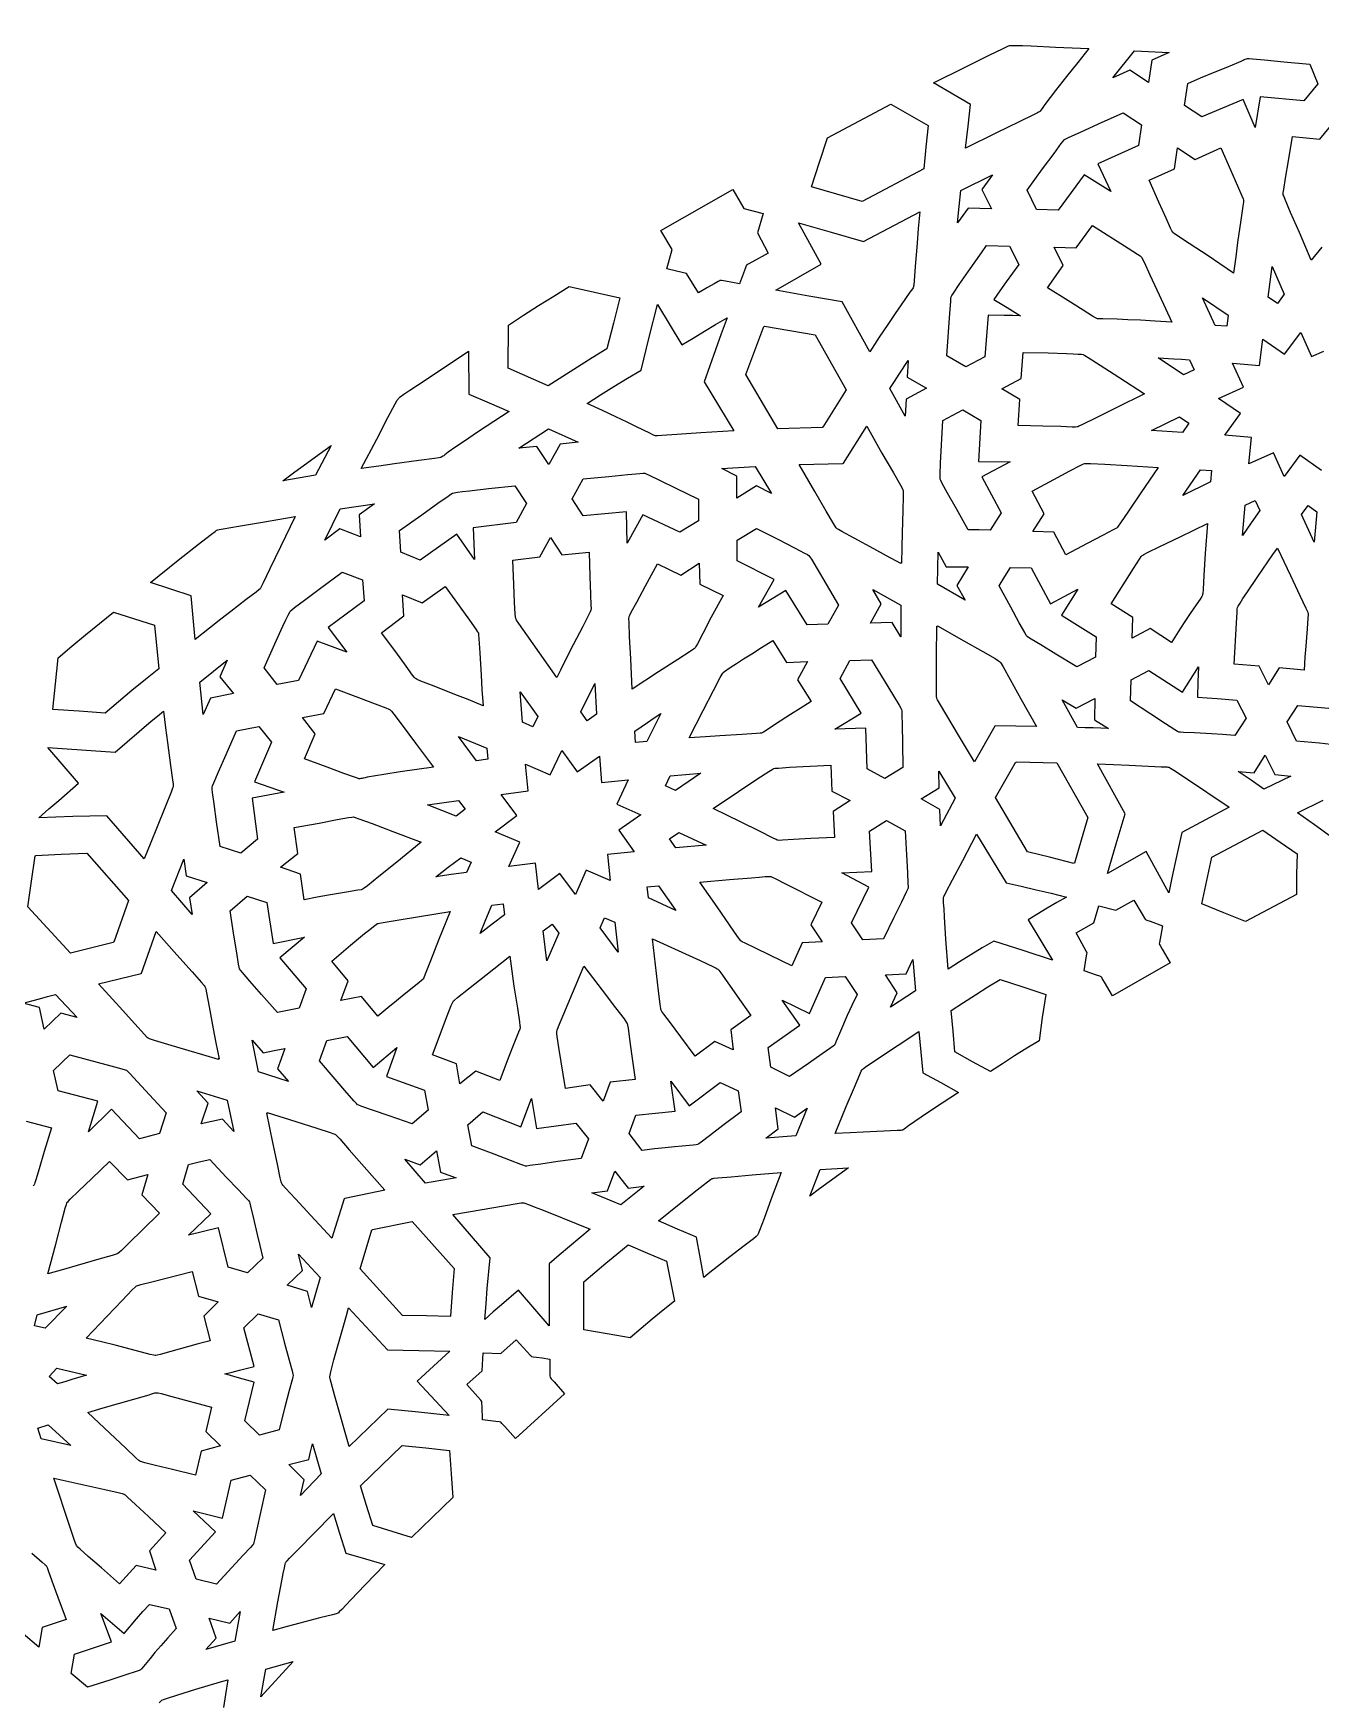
# Model space of a CAD drawing. Extents: x 2600 to 3740, y -1616 to -476.
# Drawn here: x 2845.1 to 2990, y -780.9 to -593.1 of the extents above; entities that cross this region are included whole.
import ezdxf

# ---------------------------------------------------------------- set-up
doc = ezdxf.new("R2010")
doc.units = 0
doc.layers.add('LAYER_1', color=18, linetype='CONTINUOUS')
doc.layers.add('LAYER_2', color=174, linetype='CONTINUOUS')

msp = doc.modelspace()

# ---------------------------------------------------------------- linework, layer by layer
at = {"layer": 'LAYER_1'}
for points in [[(2950, -606.01), (2950.29, -603.57), (2950.58, -601.13), (2946.4, -598.68), (2949.97, -596.91), (2952.58, -595.61), (2954.24, -594.8), (2954.71, -594.58), (2954.85, -594.52), (2954.94, -594.49), (2955.03, -594.48), (2955.18, -594.47), (2955.67, -594.48), (2956.41, -594.49), (2957.4, -594.53), (2960.14, -594.65), (2963.88, -594.82), (2962.63, -596.39), (2961.38, -597.96), (2960.14, -599.54), (2959.53, -600.33), (2958.92, -601.13), (2958.78, -601.34), (2958.64, -601.56), (2958.49, -601.76), (2958.41, -601.85), (2958.32, -601.94), (2958.24, -601.99), (2958.11, -602.06), (2957.66, -602.29), (2956.05, -603.08), (2953.49, -604.31)], [(2970.99, -596.14), (2970.6, -598.62), (2968.5, -597.26), (2966.58, -598.13), (2969.02, -595.07), (2972.91, -595.27)], [(2988.08, -600.69), (2983.18, -600.24), (2982.59, -603.72), (2981.24, -600.54), (2978.91, -601.51), (2977.75, -602), (2976.6, -602.51), (2974.65, -601.21), (2975.04, -598.76), (2976.46, -598.13), (2977.9, -597.53), (2979.33, -596.94), (2980.77, -596.35), (2981.01, -596.24), (2981.24, -596.12), (2981.36, -596.06), (2981.48, -596.01), (2981.61, -595.98), (2981.73, -595.95), (2981.92, -595.95), (2982.3, -595.97), (2983.67, -596.09), (2985.82, -596.3), (2988.76, -596.57), (2989.66, -598.79)], [(2945.3, -608.36), (2938.38, -612.02), (2935.53, -611.2), (2932.67, -610.38), (2933.56, -607.61), (2934.46, -604.85), (2941.62, -601.06), (2943.72, -602.26), (2945.82, -603.47), (2945.55, -605.91)], [(2969.49, -605.72), (2964.89, -607.79), (2966.36, -610.92), (2964.86, -609.96), (2963.36, -609.02), (2960.44, -612.99), (2957.99, -612.92), (2956.93, -610.77), (2958.69, -608.37), (2959.97, -606.62), (2960.79, -605.51), (2961.02, -605.21), (2961.15, -605.07), (2961.31, -604.97), (2961.67, -604.8), (2962.95, -604.21), (2964.98, -603.3), (2967.75, -602.05), (2969.82, -603.39)], [(2980.16, -620.09), (2978.64, -619.06), (2977.3, -618.16), (2975.19, -616.76), (2973.86, -615.88), (2973.49, -615.62), (2973.38, -615.54), (2973.32, -615.49), (2973.24, -615.34), (2973.09, -615.02), (2972.57, -613.89), (2971.77, -612.09), (2970.66, -609.64), (2973.54, -608.34), (2973.88, -605.98), (2975.85, -607.3), (2978.73, -605.99), (2979.81, -608.46), (2980.61, -610.26), (2981.11, -611.4), (2981.24, -611.73), (2981.29, -611.89), (2981.29, -611.97), (2981.28, -612.11), (2981.23, -612.55), (2981, -614.14), (2980.63, -616.66), (2980.41, -618.26)], [(2951.84, -610.68), (2952.92, -612.85), (2950.29, -612.79), (2949.7, -613.61), (2949.11, -614.43), (2949.29, -612.61), (2949.47, -610.79), (2953.04, -609.04)], [(2926.61, -615.57), (2927.79, -617.84), (2926.03, -618.83), (2925.56, -619.09), (2925.44, -619.17), (2925.38, -619.21), (2925.3, -619.38), (2925.15, -619.78), (2924.58, -621.28), (2922.99, -621.01), (2922.56, -620.94), (2922.44, -620.92), (2922.38, -620.92), (2922.32, -620.95), (2922.18, -621.02), (2921.72, -621.29), (2920.98, -621.72), (2919.97, -622.3), (2918.6, -620.14), (2917.5, -619.88), (2916.4, -619.62), (2916.7, -618.52), (2917, -617.43), (2915.74, -615.3), (2923.84, -610.68), (2925.06, -612.83), (2927.25, -613.4)], [(2939.24, -628.96), (2936.13, -623.34), (2932.39, -622.67), (2928.65, -622.02), (2933.78, -619.09), (2931.21, -614.44), (2933.05, -614.94), (2934.88, -615.47), (2938.53, -616.54), (2944.85, -613.19), (2944.69, -615.08), (2944.55, -616.73), (2944.36, -619.33), (2944.23, -620.97), (2944.19, -621.43), (2944.17, -621.57), (2944.15, -621.65), (2944.11, -621.73), (2944.03, -621.85), (2943.76, -622.25), (2942.78, -623.65), (2942.08, -624.65), (2941.26, -625.87), (2940.3, -627.31)], [(2959.22, -621.73), (2961.01, -619.24), (2959.99, -617.16), (2962.46, -617.24), (2964.28, -614.74), (2968.3, -617.27), (2969.37, -617.96), (2969.66, -618.16), (2969.79, -618.27), (2969.84, -618.34), (2969.9, -618.46), (2970.1, -618.85), (2970.76, -620.28), (2971.8, -622.53), (2973.22, -625.61), (2971.34, -625.48), (2969.69, -625.39), (2968.27, -625.33), (2967.09, -625.29), (2965.45, -625.25), (2964.99, -625.23), (2964.85, -625.22), (2964.77, -625.2), (2964.62, -625.12), (2964.31, -624.94), (2963.24, -624.26), (2961.54, -623.18)], [(2953.18, -623.07), (2954.69, -623.97), (2956.2, -624.88), (2955.29, -624.86), (2954.37, -624.85), (2952.54, -624.83), (2952.19, -629.5), (2950.03, -630.64), (2947.92, -629.41), (2948.24, -624.58), (2948.34, -623.29), (2948.37, -622.93), (2948.4, -622.76), (2948.48, -622.62), (2948.65, -622.34), (2949.3, -621.37), (2950.35, -619.86), (2951.8, -617.8), (2952.38, -616.99), (2954.97, -617.06), (2955.99, -619.11), (2954.57, -621.08), (2953.87, -622.07)], [(2985.1, -623.51), (2984.06, -622.78), (2984.52, -619.33), (2985.88, -622.46)], [(2909.66, -628.6), (2907.99, -629.62), (2906.33, -630.67), (2904.69, -631.72), (2903.05, -632.79), (2898.55, -630.8), (2898.57, -625.95), (2900.26, -624.84), (2901.97, -623.75), (2903.68, -622.68), (2905.4, -621.61), (2908.26, -622.24), (2911.11, -622.87), (2910.38, -625.73)], [(2979.41, -626.07), (2978.11, -625.97), (2976.69, -622.87), (2979.56, -624.82)], [(2920.6, -632.33), (2923.92, -637.84), (2920.23, -638.08), (2917.53, -638.26), (2915.82, -638.38), (2915.34, -638.4), (2915.19, -638.4), (2915.11, -638.4), (2915.03, -638.37), (2914.9, -638.32), (2914.48, -638.12), (2913, -637.4), (2911.93, -636.88), (2910.65, -636.27), (2909.15, -635.56), (2907.42, -634.77), (2908.17, -634.28), (2908.93, -633.8), (2910.45, -632.86), (2911.97, -631.93), (2913.5, -631), (2914.42, -627.31), (2915.36, -623.63), (2918.1, -628.18), (2919.36, -627.41), (2920.62, -626.64), (2921.89, -625.89), (2923.17, -625.14), (2922.51, -626.93), (2921.86, -628.73)], [(2933.95, -637.42), (2933.9, -637.42), (2933.87, -637.46), (2928.9, -637.61), (2925.29, -631.49), (2926.3, -628.79), (2927.31, -626.09), (2927.36, -626.1), (2927.38, -626.05), (2930.24, -626.54), (2933.09, -627.05), (2936.58, -633.22)], [(2882.01, -642.08), (2883.75, -638.77), (2885.02, -636.34), (2885.84, -634.81), (2886.07, -634.38), (2886.15, -634.26), (2886.2, -634.19), (2886.27, -634.12), (2886.4, -634.03), (2886.82, -633.72), (2887.47, -633.28), (2888.34, -632.69), (2890.77, -631.07), (2894.1, -628.88), (2894.13, -633.71), (2896.39, -634.69), (2898.65, -635.67), (2896.93, -636.8), (2895.21, -637.93), (2893.5, -639.07), (2892.65, -639.65), (2891.81, -640.24), (2891.6, -640.4), (2891.4, -640.56), (2891.3, -640.64), (2891.19, -640.71), (2891.08, -640.78), (2890.96, -640.83), (2890.88, -640.85), (2890.73, -640.88), (2890.24, -640.96), (2888.51, -641.19), (2885.76, -641.56), (2884.01, -641.8)], [(2943.32, -634.26), (2943.23, -636.19), (2941.5, -633.06), (2942.01, -632.27), (2942.53, -631.48), (2943.57, -629.91), (2943.46, -631.81), (2945.62, -633.04)], [(2955.92, -637.25), (2956.11, -634.32), (2954.1, -633.11), (2956.27, -631.96), (2956.49, -629.02), (2959.32, -629.07), (2961.39, -629.14), (2962.14, -629.17), (2962.7, -629.2), (2963.07, -629.23), (2963.24, -629.26), (2963.31, -629.29), (2963.44, -629.36), (2963.82, -629.59), (2965.16, -630.44), (2967.27, -631.81), (2970.15, -633.68), (2966.98, -635.25), (2964.65, -636.4), (2963.18, -637.13), (2962.77, -637.32), (2962.64, -637.38), (2962.56, -637.4), (2962.38, -637.41), (2962.02, -637.41), (2960.73, -637.37), (2958.7, -637.31)], [(2974.55, -631.53), (2971.68, -629.64), (2973.45, -629.74), (2974.33, -629.79), (2975.21, -629.85), (2975.74, -630.99)], [(2951.86, -643.03), (2954.03, -647.06), (2952.77, -649.02), (2951.54, -649), (2950.31, -649), (2948.98, -646.61), (2948, -644.86), (2947.39, -643.76), (2947.22, -643.44), (2947.16, -643.29), (2947.15, -643.11), (2947.15, -642.75), (2947.21, -641.47), (2947.47, -636.68), (2949.72, -635.49), (2951.72, -636.67), (2951.47, -641.29), (2955.05, -641.34)], [(2974.41, -638.01), (2970.93, -637.82), (2974.1, -636.27), (2975.15, -636.96)], [(2904.39, -639.33), (2903.11, -641.63), (2901.78, -639.6), (2899.75, -639.81), (2903.07, -637.63), (2906.41, -639.13)], [(2942.8, -652.75), (2942.73, -652.71), (2942.73, -652.79), (2941.12, -651.9), (2939.71, -651.13), (2937.49, -649.93), (2936.09, -649.17), (2935.7, -648.95), (2935.58, -648.88), (2935.52, -648.83), (2935.47, -648.77), (2935.39, -648.65), (2935.15, -648.27), (2934.33, -646.87), (2933.05, -644.66), (2931.28, -641.64), (2936.21, -641.52), (2936.24, -641.48), (2936.29, -641.47), (2938.89, -637.3), (2940.61, -640.34), (2941.89, -642.56), (2942.69, -643.97), (2942.9, -644.37), (2942.96, -644.49), (2942.99, -644.57), (2943, -644.65), (2943.01, -644.78), (2943, -645.23), (2942.95, -646.82), (2942.88, -649.32), (2942.84, -650.92)], [(2876.88, -642.83), (2873.18, -643.47), (2874.53, -642.46), (2875.89, -641.47), (2877.26, -640.48), (2878.63, -639.51)], [(2926.48, -644.04), (2924.26, -645.4), (2924.28, -642.93), (2922.57, -642.07), (2926.34, -641.85), (2928.18, -644.91)], [(2961.29, -651.8), (2959.94, -649.24), (2957.58, -649.18), (2958.86, -647.19), (2957.5, -644.64), (2959.96, -643.33), (2961.76, -642.36), (2962.9, -641.75), (2963.22, -641.59), (2963.39, -641.52), (2963.47, -641.51), (2963.6, -641.51), (2964.06, -641.52), (2965.67, -641.61), (2968.21, -641.75), (2971.69, -641.96), (2969.75, -644.8), (2968.35, -646.88), (2967.46, -648.2), (2967.2, -648.57), (2967.12, -648.68), (2967.07, -648.74), (2966.92, -648.83), (2966.61, -649), (2965.49, -649.6), (2963.71, -650.52)], [(2919.95, -647.98), (2917.86, -649.26), (2913.68, -647.28), (2911.92, -650.5), (2911.85, -646.96), (2907, -647.41), (2905.74, -645.5), (2906.99, -643.25), (2909.89, -642.97), (2912.02, -642.75), (2913.36, -642.63), (2913.74, -642.6), (2913.92, -642.61), (2914.09, -642.67), (2914.42, -642.82), (2915.59, -643.39), (2917.43, -644.3), (2919.95, -645.54)], [(2977.59, -643.57), (2974.47, -645.1), (2976.44, -642.24), (2977.7, -642.32)], [(2899.44, -648.15), (2894.59, -648.77), (2894.74, -652.31), (2892.77, -649.48), (2888.64, -652.38), (2886.45, -651.5), (2886.33, -649.04), (2888.82, -647.29), (2890.63, -646), (2891.78, -645.19), (2892.11, -644.96), (2892.27, -644.87), (2892.46, -644.83), (2892.84, -644.76), (2893.42, -644.68), (2894.19, -644.58), (2896.34, -644.33), (2899.28, -644.02), (2900.62, -646.01)], [(2981.19, -649.62), (2981.46, -646.19), (2982.6, -645.67), (2983.13, -646.8), (2982.15, -648.2)], [(2863.34, -661.33), (2863.11, -658.87), (2862.88, -656.41), (2858.29, -654.9), (2861.4, -652.41), (2863.69, -650.6), (2864.52, -649.95), (2865.15, -649.47), (2865.56, -649.16), (2865.7, -649.07), (2865.78, -649.03), (2865.86, -649), (2866.01, -648.96), (2866.48, -648.87), (2868.19, -648.57), (2870.89, -648.11), (2874.58, -647.48), (2872.93, -650.88), (2871.73, -653.38), (2870.97, -654.96), (2870.75, -655.4), (2870.67, -655.54), (2870.63, -655.61), (2870.48, -655.74), (2870.18, -655.98), (2869.07, -656.82), (2867.32, -658.17), (2866.21, -659.04), (2864.95, -660.04)], [(2881.79, -647.28), (2881.92, -649.76), (2879.59, -648.88), (2877.9, -650.14), (2879.63, -646.62), (2883.52, -646.07)], [(2989.24, -650.36), (2987.82, -647.26), (2988.55, -646.24), (2989.56, -646.97)], [(2934.52, -659.6), (2932.18, -659.69), (2929.79, -655.8), (2926.71, -657.68), (2928.47, -654.58), (2924.33, -652.47), (2924.32, -650.16), (2926.49, -648.83), (2928.96, -650.08), (2930.77, -651), (2931.9, -651.59), (2932.22, -651.76), (2932.36, -651.86), (2932.47, -652), (2932.66, -652.3), (2933.31, -653.38), (2934.33, -655.1), (2935.73, -657.45)], [(2973.19, -661.66), (2970.78, -660.1), (2968.75, -661.17), (2968.84, -658.86), (2966.41, -657.31), (2968.91, -653.34), (2969.59, -652.29), (2969.78, -651.99), (2969.89, -651.86), (2969.96, -651.82), (2970.07, -651.75), (2970.47, -651.55), (2971.89, -650.85), (2974.15, -649.77), (2977.22, -648.27), (2976.99, -651.66), (2976.83, -654.13), (2976.74, -655.7), (2976.7, -656.14), (2976.69, -656.27), (2976.67, -656.35), (2976.59, -656.5), (2976.4, -656.78), (2975.7, -657.8), (2975.21, -658.53), (2974.62, -659.42), (2973.95, -660.46)], [(2904.03, -665.6), (2902.08, -662.83), (2900.64, -660.8), (2899.74, -659.52), (2899.5, -659.15), (2899.43, -659.04), (2899.39, -658.97), (2899.37, -658.79), (2899.34, -658.44), (2899.27, -657.16), (2899.19, -655.15), (2899.07, -652.39), (2902.11, -652.02), (2903.29, -649.86), (2904.58, -651.78), (2907.65, -651.5), (2907.74, -654.23), (2907.82, -656.23), (2907.86, -657.49), (2907.87, -657.85), (2907.86, -658.02), (2907.78, -658.2), (2907.6, -658.57), (2906.93, -659.87), (2905.87, -661.93), (2905.2, -663.25), (2904.45, -664.76)], [(2988.11, -664.76), (2985.32, -664.51), (2984.09, -666.41), (2983.07, -664.33), (2980.25, -664.1), (2980.49, -659.47), (2980.56, -658.24), (2980.59, -657.89), (2980.62, -657.72), (2980.7, -657.56), (2980.91, -657.22), (2981.23, -656.72), (2981.66, -656.06), (2982.9, -654.24), (2984.6, -651.77), (2985.12, -651.05), (2986.56, -654.12), (2987.63, -656.36), (2988.3, -657.78), (2988.48, -658.18), (2988.53, -658.31), (2988.55, -658.38), (2988.55, -658.55), (2988.53, -658.9), (2988.44, -660.13), (2988.29, -662.09), (2988.2, -663.33)], [(2912.5, -666.91), (2912.33, -663.49), (2912.21, -660.99), (2912.15, -659.41), (2912.14, -658.96), (2912.15, -658.83), (2912.16, -658.75), (2912.22, -658.58), (2912.39, -658.26), (2913.01, -657.11), (2914, -655.29), (2915.34, -652.81), (2917.99, -654.07), (2920.04, -652.72), (2920.1, -655.08), (2922.72, -656.36), (2921.4, -658.83), (2920.45, -660.65), (2919.85, -661.8), (2919.67, -662.12), (2919.58, -662.26), (2919.51, -662.32), (2919.4, -662.4), (2919.02, -662.66), (2917.65, -663.56), (2915.47, -664.97)], [(2949.03, -655.26), (2949.96, -656.9), (2946.84, -655.11), (2946.92, -651.51), (2947.84, -653.15), (2950.31, -653.14)], [(2960.81, -658.6), (2964.7, -661.02), (2964.63, -663.3), (2962.53, -664.41), (2960.19, -662.98), (2958.48, -661.94), (2957.39, -661.29), (2957.09, -661.1), (2956.95, -661), (2956.85, -660.86), (2956.67, -660.55), (2956.06, -659.44), (2955.11, -657.68), (2953.79, -655.29), (2954.42, -654.25), (2955.07, -653.21), (2957.4, -653.27), (2959.57, -657.3), (2962.65, -655.67)], [(2882.33, -656.97), (2878.3, -659.99), (2880.38, -662.75), (2877.05, -661.51), (2874.96, -665.93), (2872.56, -666.39), (2871.09, -664.5), (2872.29, -661.8), (2873.2, -659.84), (2873.53, -659.13), (2873.79, -658.6), (2873.96, -658.26), (2874.06, -658.1), (2874.2, -657.97), (2874.51, -657.73), (2875.64, -656.89), (2877.43, -655.56), (2879.87, -653.74), (2882.16, -654.61)], [(2895.73, -668.78), (2894.03, -668.09), (2892.54, -667.5), (2890.2, -666.58), (2888.72, -666), (2888.31, -665.83), (2888.18, -665.77), (2888.12, -665.73), (2888, -665.61), (2887.79, -665.33), (2887.05, -664.33), (2885.89, -662.73), (2884.29, -660.57), (2886.82, -658.67), (2886.65, -656.28), (2888.87, -657.18), (2891.46, -655.36), (2893.03, -657.55), (2894.18, -659.14), (2894.91, -660.16), (2895.1, -660.45), (2895.19, -660.59), (2895.2, -660.67), (2895.22, -660.81), (2895.26, -661.25), (2895.35, -662.84), (2895.5, -665.35), (2895.6, -666.95)], [(2942.72, -661.03), (2941.76, -659.41), (2940.53, -659.44), (2939.3, -659.48), (2939.91, -658.4), (2940.53, -657.32), (2939.57, -655.7), (2942.74, -657.46)], [(2859.24, -664.61), (2857.72, -665.84), (2856.21, -667.08), (2854.71, -668.34), (2853.21, -669.6), (2850.26, -669.4), (2847.32, -669.21), (2847.6, -666.31), (2847.89, -663.4), (2849.43, -662.09), (2850.98, -660.8), (2852.55, -659.51), (2854.12, -658.24), (2858.74, -659.73)], [(2953.36, -671.05), (2953.34, -671.09), (2953.29, -671.09), (2951.01, -675.09), (2949.22, -672.08), (2947.91, -669.89), (2947.08, -668.5), (2946.86, -668.1), (2946.8, -667.97), (2946.77, -667.9), (2946.76, -667.82), (2946.75, -667.69), (2946.74, -667.25), (2946.73, -665.68), (2946.75, -663.2), (2946.78, -659.82), (2946.85, -659.86), (2946.85, -659.78), (2949.81, -661.46), (2951.97, -662.69), (2953.33, -663.48), (2953.71, -663.72), (2953.82, -663.79), (2953.88, -663.84), (2953.93, -663.91), (2954.01, -664.02), (2954.24, -664.41), (2955.03, -665.82), (2956.27, -668.06), (2957.99, -671.11)], [(2931.1, -665.86), (2932.64, -668.31), (2931.4, -669.08), (2930.32, -669.76), (2928.64, -670.86), (2927.59, -671.56), (2927.29, -671.76), (2927.14, -671.84), (2927.06, -671.86), (2926.92, -671.87), (2926.48, -671.91), (2924.88, -672.01), (2922.36, -672.16), (2920.76, -672.27), (2918.92, -672.39), (2920.5, -669.31), (2921.66, -667.05), (2922.4, -665.62), (2922.61, -665.23), (2922.69, -665.11), (2922.73, -665.04), (2922.87, -664.93), (2923.16, -664.72), (2923.62, -664.41), (2924.24, -664.01), (2925.02, -663.51), (2925.96, -662.92), (2927.06, -662.23), (2928.33, -661.45), (2929.87, -663.9), (2932.24, -663.8)], [(2866.11, -665.51), (2867.63, -667.41), (2865.05, -667.92), (2864.24, -669.77), (2863.84, -666.13), (2866.94, -663.65)], [(2942.97, -675.73), (2940.94, -676.97), (2938.93, -675.88), (2938.79, -671.32), (2935.31, -671.43), (2938.28, -669.61), (2935.89, -665.71), (2937.01, -663.68), (2939.44, -663.6), (2940.86, -665.94), (2941.9, -667.65), (2942.56, -668.73), (2942.73, -669.04), (2942.81, -669.2), (2942.83, -669.37), (2942.84, -669.72), (2942.87, -670.99), (2942.9, -672.99)], [(2980.33, -672.14), (2978.92, -672.03), (2977.69, -671.95), (2975.76, -671.84), (2974.54, -671.79), (2974.19, -671.77), (2974.03, -671.75), (2973.88, -671.67), (2973.58, -671.48), (2972.53, -670.8), (2970.87, -669.71), (2968.59, -668.23), (2968.66, -665.85), (2970.64, -664.8), (2974.43, -667.27), (2975.32, -665.82), (2975.78, -665.1), (2976.23, -664.39), (2976.16, -666.1), (2976.1, -667.82), (2977.21, -667.89), (2978.33, -667.97), (2980.55, -668.15), (2981.58, -670.19)], [(2908.5, -669.72), (2907.43, -670.47), (2906.71, -669.45), (2908.28, -666.26)], [(2999.04, -670.79), (2996.7, -671.86), (2994.99, -672.65), (2993.91, -673.15), (2993.61, -673.29), (2993.45, -673.34), (2993.29, -673.34), (2992.95, -673.32), (2991.75, -673.2), (2989.85, -673), (2987.25, -672.75), (2986.19, -670.59), (2987.39, -668.74), (2991.76, -669.14), (2991.87, -667.43), (2991.98, -665.73), (2993.45, -668.86), (2997.4, -667.08), (2999.21, -668.43)], [(2875.62, -674.77), (2876.83, -671.94), (2875.41, -670.12), (2877.82, -669.67), (2879.11, -666.89), (2881.7, -667.85), (2883.59, -668.56), (2884.78, -669.01), (2885.11, -669.15), (2885.27, -669.23), (2885.32, -669.28), (2885.41, -669.38), (2885.69, -669.73), (2886.63, -670.98), (2888.11, -672.98), (2890.15, -675.69), (2888.28, -675.96), (2886.41, -676.23), (2884.54, -676.51), (2883.61, -676.67), (2882.67, -676.82), (2882.44, -676.88), (2882.21, -676.94), (2882.1, -676.96), (2881.98, -676.98), (2881.87, -676.99), (2881.75, -676.99), (2881.58, -676.94), (2881.25, -676.83), (2880.06, -676.39), (2878.18, -675.7)], [(2901.31, -671.14), (2900.14, -670.64), (2899.9, -667.2), (2901.88, -669.98)], [(2964.52, -670.35), (2966.11, -671.35), (2964.36, -671.28), (2963.48, -671.25), (2962.6, -671.22), (2960.87, -668.1), (2962.46, -669.07), (2964.57, -667.95)], [(2857.6, -686.02), (2853.38, -681.17), (2851.48, -681.21), (2849.57, -681.25), (2847.66, -681.31), (2845.75, -681.39), (2846.85, -680.4), (2847.97, -679.43), (2850.21, -677.51), (2846.73, -673.49), (2850.52, -673.74), (2854.31, -674), (2855.67, -672.84), (2857.02, -671.67), (2858.39, -670.52), (2859.08, -669.95), (2859.77, -669.39), (2859.99, -671.27), (2860.2, -672.92), (2860.55, -675.5), (2860.78, -677.13), (2860.84, -677.59), (2860.85, -677.73), (2860.85, -677.82), (2860.83, -677.9), (2860.78, -678.04), (2860.61, -678.49), (2859.98, -680.08), (2858.96, -682.59), (2858.32, -684.19)], [(2914.15, -672.79), (2912.88, -672.92), (2912.79, -671.66), (2914.24, -670.65), (2914.97, -670.15), (2915.71, -669.66), (2914.92, -671.22)], [(2870.01, -677.36), (2873.35, -678.52), (2869.74, -679.2), (2870.33, -683.8), (2868.47, -685.38), (2866.15, -684.63), (2865.74, -681.85), (2865.45, -679.82), (2865.27, -678.53), (2865.23, -678.17), (2865.22, -677.99), (2865.27, -677.81), (2865.42, -677.46), (2865.95, -676.22), (2866.81, -674.27), (2867.97, -671.6), (2870.5, -671.11), (2871.93, -672.89)], [(2896.26, -674.81), (2894.98, -674.99), (2892.95, -672.25), (2896.14, -673.55)], [(2910.76, -679.84), (2913.48, -681.07), (2911.01, -682.8), (2912.73, -685.22), (2909.74, -685.51), (2910.02, -688.45), (2907.31, -687.27), (2906.11, -690.03), (2904.35, -687.65), (2901.94, -689.46), (2901.61, -686.49), (2898.62, -686.89), (2899.84, -684.12), (2897.08, -682.98), (2899.53, -681.14), (2897.77, -678.76), (2900.78, -678.35), (2900.5, -675.35), (2903.27, -676.54), (2904.59, -673.8), (2906.31, -676.21), (2908.83, -674.45), (2909.05, -677.42), (2912.06, -677.12)], [(2934.98, -678.38), (2937.02, -679.44), (2935.1, -680.7), (2935.26, -683.59), (2932.6, -683.73), (2930.65, -683.85), (2929.42, -683.92), (2929.07, -683.93), (2928.9, -683.92), (2928.83, -683.9), (2928.7, -683.84), (2928.3, -683.65), (2926.9, -682.95), (2924.67, -681.83), (2923.24, -681.12), (2921.61, -680.33), (2924.46, -678.44), (2926.54, -677.05), (2927.86, -676.18), (2928.24, -675.95), (2928.36, -675.88), (2928.43, -675.84), (2928.6, -675.82), (2928.95, -675.79), (2930.19, -675.71), (2934.84, -675.48)], [(2962.27, -686.48), (2962.22, -686.47), (2962.2, -686.52), (2959.6, -685.87), (2957, -685.24), (2953.39, -679.12), (2955.64, -675.15), (2955.68, -675.15), (2955.71, -675.11), (2960.29, -675.19), (2963.78, -681.37), (2963.02, -683.92)], [(2974.34, -683.03), (2973.6, -686.43), (2973.24, -688.14), (2972.9, -689.84), (2970.32, -685.19), (2965.99, -687.67), (2966.97, -684.31), (2967.98, -680.95), (2964.87, -675.32), (2966.65, -675.38), (2968.44, -675.47), (2972.01, -675.66), (2972.23, -675.66), (2972.46, -675.66), (2972.68, -675.67), (2972.79, -675.68), (2972.89, -675.71), (2972.97, -675.74), (2973.08, -675.81), (2973.46, -676.04), (2974.78, -676.91), (2979.68, -680.21)], [(2983.59, -678.17), (2982.14, -677.17), (2980.68, -676.18), (2981.58, -676.24), (2982.48, -676.32), (2983.72, -674.36), (2984.81, -676.53), (2986.6, -676.7)], [(2917.38, -678.33), (2916.24, -677.81), (2916.79, -676.66), (2918.52, -676.5), (2920.24, -676.37), (2919.52, -676.85), (2918.8, -677.34)], [(2947.19, -682.3), (2947.13, -680.44), (2945.02, -679.26), (2947.05, -678.02), (2946.99, -676.14), (2948.84, -679.2)], [(2892.68, -681.21), (2889.46, -679.93), (2892.97, -679.43), (2893.72, -680.43)], [(2875.58, -690.61), (2875.18, -687.72), (2872.94, -686.94), (2874.86, -685.4), (2874.48, -682.5), (2877.26, -681.98), (2879.29, -681.6), (2880.58, -681.37), (2880.94, -681.31), (2881.12, -681.3), (2881.2, -681.32), (2881.33, -681.35), (2881.75, -681.5), (2883.23, -682.05), (2885.57, -682.94), (2888.77, -684.15), (2886.01, -686.38), (2884, -688.01), (2882.72, -689.04), (2882.35, -689.32), (2882.24, -689.4), (2882.17, -689.44), (2882, -689.49), (2881.64, -689.55), (2880.36, -689.77), (2878.34, -690.11), (2877.05, -690.34)], [(2917.43, -684.78), (2916.71, -683.76), (2917.74, -683.03), (2920.83, -684.48)], [(2940.77, -695.02), (2938.45, -695.11), (2937.19, -693.2), (2939.14, -689.19), (2936.11, -687.6), (2939.48, -687.45), (2939.22, -682.89), (2941.13, -681.71), (2943.23, -682.86), (2943.36, -685.56), (2943.47, -687.53), (2943.53, -688.78), (2943.55, -689.13), (2943.54, -689.3), (2943.48, -689.46), (2943.33, -689.77), (2942.79, -690.88), (2941.93, -692.63)], [(2957.07, -692.87), (2959.81, -697.42), (2956.5, -696.33), (2953.18, -695.26), (2951.89, -696.04), (2950.6, -696.83), (2949.32, -697.62), (2948.68, -698.03), (2948.05, -698.44), (2947.8, -695.04), (2947.64, -692.55), (2947.59, -691.65), (2947.55, -690.98), (2947.54, -690.54), (2947.54, -690.4), (2947.55, -690.32), (2947.58, -690.25), (2947.63, -690.13), (2947.82, -689.73), (2948.54, -688.36), (2949.69, -686.18), (2951.25, -683.22), (2954.57, -688.72), (2956.27, -689.1), (2957.97, -689.49), (2959.66, -689.89), (2961.36, -690.31), (2960.28, -690.93), (2959.2, -691.57)], [(2987.25, -690.04), (2981.52, -693.07), (2979.07, -692.08), (2976.61, -691.09), (2977.17, -688.46), (2977.74, -685.83), (2983.48, -682.79), (2985.4, -684.12), (2987.32, -685.46), (2987.27, -687.75)], [(2854.16, -695.37), (2854.11, -695.39), (2854.1, -695.43), (2849.29, -696.64), (2844.5, -691.41), (2844.9, -688.54), (2845.31, -685.68), (2845.37, -685.67), (2845.38, -685.62), (2848.26, -685.49), (2851.14, -685.37), (2855.84, -690.69)], [(2862.7, -690.38), (2863, -692.26), (2860.67, -689.56), (2862.03, -686.05), (2862.32, -687.94), (2864.68, -688.69)], [(2893.86, -687.53), (2892.13, -687.78), (2890.4, -688.05), (2891.09, -687.5), (2891.79, -686.96), (2893.2, -685.9), (2894.37, -686.37)], [(2914.32, -690.38), (2914.2, -689.15), (2915.45, -689.03), (2917.43, -691.81)], [(2932.6, -693.43), (2933.89, -695.36), (2931.63, -695.46), (2930.47, -698.04), (2928.07, -696.87), (2926.31, -696.03), (2925.2, -695.5), (2924.89, -695.34), (2924.75, -695.26), (2924.69, -695.2), (2924.61, -695.1), (2924.35, -694.74), (2923.45, -693.45), (2922.05, -691.41), (2920.11, -688.62), (2923.46, -688.33), (2925.91, -688.13), (2926.79, -688.06), (2927.46, -688.01), (2927.89, -688), (2928.03, -688), (2928.1, -688), (2928.26, -688.06), (2928.58, -688.21), (2929.69, -688.77), (2933.83, -690.9)], [(2872.86, -697.16), (2875.82, -700.64), (2875.01, -702.83), (2872.6, -703.32), (2870.8, -701.26), (2869.48, -699.76), (2868.65, -698.8), (2868.42, -698.53), (2868.32, -698.39), (2868.27, -698.22), (2868.21, -697.87), (2868, -696.6), (2867.68, -694.6), (2867.25, -691.87), (2869.19, -690.21), (2871.39, -690.94), (2872.11, -695.53), (2875.61, -694.81)], [(2973.03, -697.73), (2966.55, -701.43), (2965.64, -699.88), (2965.4, -699.46), (2965.33, -699.35), (2965.29, -699.3), (2965.14, -699.23), (2964.76, -699.1), (2963.35, -698.62), (2963.6, -697.15), (2963.67, -696.75), (2963.69, -696.59), (2963.67, -696.52), (2963.6, -696.4), (2963.36, -695.97), (2962.46, -694.35), (2964.46, -693.21), (2965, -691.29), (2966.94, -691.79), (2968.94, -690.65), (2969.89, -692.24), (2970.15, -692.67), (2970.22, -692.79), (2970.26, -692.84), (2970.41, -692.9), (2970.79, -693.04), (2972.19, -693.55), (2971.9, -695.02), (2971.83, -695.41), (2971.81, -695.58), (2971.84, -695.64), (2971.9, -695.76), (2972.14, -696.18)], [(2883.88, -703.73), (2882.03, -701.51), (2879.72, -701.96), (2880.54, -699.74), (2878.69, -697.52), (2880.81, -695.72), (2882.39, -694.42), (2882.96, -693.95), (2883.4, -693.62), (2883.69, -693.4), (2883.84, -693.3), (2883.91, -693.28), (2884.05, -693.25), (2884.49, -693.16), (2886.07, -692.9), (2888.58, -692.5), (2892, -691.95), (2890.72, -695.15), (2889.8, -697.5), (2889.21, -698.99), (2889.04, -699.4), (2888.98, -699.53), (2888.94, -699.59), (2888.81, -699.71), (2888.53, -699.94), (2887.54, -700.72), (2886.83, -701.29), (2885.98, -701.98), (2884.99, -702.79)], [(2898.13, -692.32), (2896.74, -693.36), (2896.06, -693.9), (2895.38, -694.43), (2896.04, -692.83), (2896.72, -691.24), (2897.98, -691.08)], [(2910.93, -696.53), (2908.9, -693.79), (2909.4, -692.64), (2910.54, -693.14)], [(2866.01, -708.53), (2865.93, -708.51), (2865.94, -708.59), (2864.19, -708.06), (2862.66, -707.6), (2860.25, -706.9), (2858.73, -706.46), (2858.3, -706.32), (2858.17, -706.28), (2858.1, -706.24), (2858.04, -706.19), (2857.94, -706.1), (2857.62, -705.77), (2856.53, -704.57), (2854.82, -702.68), (2852.46, -700.09), (2857.23, -698.91), (2857.25, -698.87), (2857.3, -698.86), (2858.94, -694.2), (2861.26, -696.81), (2862.97, -698.72), (2864.04, -699.93), (2864.34, -700.28), (2864.42, -700.39), (2864.46, -700.46), (2864.49, -700.53), (2864.52, -700.66), (2864.61, -701.1), (2864.9, -702.67), (2865.36, -705.15), (2865.66, -706.73)], [(2902.91, -697.5), (2902.49, -694.12), (2903.49, -693.36), (2904.25, -694.36)], [(2923.6, -705.25), (2923.87, -707.51), (2921.8, -706.55), (2919.59, -708.22), (2917.98, -706.06), (2916.8, -704.48), (2916.05, -703.48), (2915.85, -703.2), (2915.76, -703.05), (2915.74, -702.98), (2915.72, -702.85), (2915.65, -702.41), (2915.46, -700.85), (2914.79, -695.01), (2920.14, -697.45), (2921.56, -698.11), (2921.96, -698.31), (2922.07, -698.38), (2922.14, -698.42), (2922.25, -698.55), (2922.46, -698.83), (2923.18, -699.85), (2924.31, -701.46), (2925.87, -703.65)], [(2897.6, -710.95), (2894.91, -709.9), (2893.12, -711.34), (2892.74, -709.07), (2890.02, -708.05), (2891.68, -703.69), (2892.13, -702.53), (2892.27, -702.21), (2892.35, -702.06), (2892.4, -702), (2892.5, -701.91), (2892.84, -701.63), (2894.08, -700.64), (2896.04, -699.09), (2898.72, -696.96), (2899.2, -700.33), (2899.58, -702.8), (2899.81, -704.35), (2899.87, -704.79), (2899.88, -704.93), (2899.88, -705.01), (2899.84, -705.17), (2899.72, -705.5), (2899.27, -706.65), (2898.56, -708.46)], [(2912.83, -710.86), (2910.01, -711.16), (2909.22, -713.29), (2907.79, -711.46), (2905, -711.85), (2904.25, -707.25), (2904.06, -706.02), (2904.02, -705.68), (2904.01, -705.51), (2904.03, -705.43), (2904.07, -705.3), (2904.22, -704.89), (2904.81, -703.46), (2907.07, -698.1), (2909.12, -700.8), (2910.63, -702.77), (2911.58, -704.02), (2911.84, -704.38), (2911.91, -704.49), (2911.95, -704.56), (2911.99, -704.72), (2912.04, -705.06), (2912.2, -706.29), (2912.46, -708.22)], [(2944.37, -700.86), (2941.56, -702.7), (2942.32, -701.08), (2940.99, -699.05), (2943.32, -698.97), (2944.09, -697.34)], [(2930.22, -710.51), (2928.09, -709.47), (2927.82, -707.24), (2931.37, -704.74), (2929.39, -701.91), (2932.45, -703.42), (2934.25, -699.36), (2936.47, -699.27), (2937.81, -701.26), (2937.22, -702.53), (2936.71, -703.65), (2935.94, -705.41), (2935.46, -706.52), (2935.33, -706.83), (2935.25, -706.98), (2935.12, -707.09), (2934.85, -707.28), (2933.88, -707.97), (2932.33, -709.04)], [(2958.28, -706.48), (2956.9, -707.33), (2955.53, -708.19), (2954.16, -709.07), (2952.81, -709.95), (2950.81, -708.84), (2948.81, -707.73), (2948.61, -705.39), (2948.41, -703.06), (2949.77, -702.17), (2951.14, -701.3), (2952.51, -700.43), (2953.9, -699.58), (2956.47, -700.42), (2959.04, -701.27), (2958.65, -703.87)], [(2848.2, -703.37), (2846.33, -705.18), (2845.82, -702.74), (2843.98, -702.27), (2845.79, -701.76), (2846.7, -701.51), (2847.62, -701.27), (2850.06, -703.88)], [(2945.2, -710.1), (2947.22, -711.19), (2949.23, -712.29), (2946.41, -714.15), (2945, -715.09), (2944.3, -715.57), (2943.61, -716.05), (2943.44, -716.18), (2943.27, -716.32), (2943.1, -716.45), (2943.01, -716.5), (2942.91, -716.54), (2942.84, -716.55), (2942.72, -716.57), (2942.3, -716.6), (2940.83, -716.66), (2938.51, -716.76), (2937.03, -716.83), (2935.33, -716.92), (2936.59, -713.9), (2937.51, -711.69), (2938.11, -710.3), (2938.28, -709.91), (2938.34, -709.8), (2938.38, -709.73), (2938.44, -709.68), (2938.54, -709.6), (2938.88, -709.36), (2939.4, -709), (2940.11, -708.52), (2944.76, -705.45), (2944.98, -707.78)], [(2872.6, -709.66), (2873.84, -711.07), (2870.44, -709.98), (2869.75, -706.43), (2870.99, -707.84), (2872.21, -707.58), (2873.43, -707.34), (2873.01, -708.5)], [(2884.84, -710.52), (2889.14, -712.06), (2889.55, -714.31), (2887.74, -715.85), (2885.16, -714.94), (2883.27, -714.29), (2882.07, -713.87), (2881.74, -713.75), (2881.58, -713.68), (2881.46, -713.56), (2881.22, -713.3), (2880.39, -712.34), (2879.09, -710.82), (2877.3, -708.75), (2878.13, -706.46), (2880.41, -706.02), (2883.37, -709.5), (2886.02, -707.24)], [(2859.31, -716.92), (2857.05, -717.52), (2853.9, -714.2), (2851.31, -716.72), (2852.36, -713.29), (2847.89, -712.11), (2847.39, -709.84), (2849.22, -708.07), (2853.85, -709.3), (2855.09, -709.64), (2855.43, -709.74), (2855.6, -709.81), (2855.72, -709.92), (2855.97, -710.18), (2856.84, -711.1), (2858.19, -712.57), (2860.05, -714.58), (2859.67, -715.75)], [(2924.76, -714.48), (2922.71, -716.03), (2921.21, -717.17), (2920.26, -717.89), (2919.99, -718.08), (2919.85, -718.16), (2919.69, -718.19), (2919.35, -718.23), (2918.14, -718.34), (2917.27, -718.42), (2916.23, -718.53), (2915.01, -718.66), (2913.63, -718.83), (2912.15, -716.94), (2912.92, -714.86), (2917.33, -714.41), (2916.84, -711.03), (2918.92, -713.79), (2922.39, -711.18), (2924.43, -712.13)], [(2867.68, -716.68), (2866.41, -715.29), (2863.99, -715.85), (2864.77, -713.51), (2863.5, -712.12), (2866.94, -713.17)], [(2906.77, -719.72), (2904.13, -720.09), (2902.21, -720.36), (2900.99, -720.54), (2900.64, -720.58), (2900.48, -720.59), (2900.31, -720.54), (2899.98, -720.42), (2898.82, -719.97), (2896.97, -719.26), (2894.45, -718.3), (2894.01, -715.95), (2895.71, -714.49), (2899.97, -716.16), (2901.16, -712.99), (2901.73, -716.37), (2906.15, -715.76), (2907.57, -717.54)], [(2880.15, -724.24), (2880.13, -724.28), (2880.09, -724.29), (2878.71, -728.71), (2876.34, -726.14), (2874.6, -724.26), (2873.5, -723.07), (2873.2, -722.73), (2873.11, -722.62), (2873.07, -722.56), (2873.04, -722.48), (2873, -722.35), (2872.9, -721.92), (2872.57, -720.38), (2872.06, -717.95), (2871.37, -714.62), (2871.45, -714.64), (2871.44, -714.56), (2874.66, -715.58), (2877.03, -716.33), (2878.51, -716.81), (2878.93, -716.96), (2879.05, -717.01), (2879.12, -717.05), (2879.19, -717.1), (2879.28, -717.2), (2879.59, -717.53), (2880.66, -718.75), (2882.34, -720.67), (2884.65, -723.3)], [(2930.9, -717.18), (2927.54, -717.46), (2928.94, -716.41), (2928.61, -714.03), (2930.77, -715.08), (2932.2, -714.08)], [(2890.94, -721.26), (2892.69, -721.9), (2889.24, -722.5), (2886.9, -719.81), (2888.66, -720.44), (2890.47, -718.89)], [(2857.31, -723.81), (2859.32, -725.88), (2857.36, -727.79), (2855.93, -729.19), (2855.02, -730.08), (2854.76, -730.32), (2854.63, -730.43), (2854.55, -730.46), (2854.43, -730.51), (2854, -730.64), (2852.47, -731.07), (2850.05, -731.76), (2848.51, -732.21), (2846.75, -732.73), (2847.63, -729.36), (2848.28, -726.89), (2848.7, -725.34), (2848.83, -724.9), (2848.87, -724.77), (2848.9, -724.7), (2849.02, -724.56), (2849.27, -724.31), (2850.2, -723.41), (2851.68, -722), (2853.68, -720.07), (2855.7, -722.14), (2857.98, -721.54)], [(2870.93, -730.95), (2869.23, -732.61), (2867.04, -731.97), (2865.94, -727.52), (2862.58, -728.37), (2865.08, -725.95), (2861.93, -722.64), (2862.59, -720.4), (2863.77, -720.11), (2864.96, -719.83), (2866.83, -721.82), (2868.21, -723.27), (2869.07, -724.19), (2869.31, -724.46), (2869.42, -724.6), (2869.47, -724.76), (2869.56, -725.11), (2869.84, -726.34), (2870.29, -728.29), (2870.59, -729.53)], [(2932.49, -723.97), (2933.65, -720.97), (2936.86, -720.8), (2935.76, -721.58), (2934.66, -722.36), (2933.58, -723.16)], [(2911.21, -724.95), (2907.95, -723.6), (2909.74, -723.36), (2910.54, -721.17), (2912.05, -723.07), (2913.83, -722.85)], [(2920.58, -733.11), (2920.16, -730.85), (2919.74, -728.6), (2917.6, -727.67), (2915.46, -726.74), (2917.97, -724.73), (2919.81, -723.26), (2920.49, -722.74), (2920.99, -722.35), (2921.33, -722.1), (2921.44, -722.03), (2921.5, -722), (2921.58, -721.98), (2921.7, -721.96), (2922.13, -721.91), (2923.63, -721.78), (2926.02, -721.58), (2929.28, -721.32), (2928.15, -724.29), (2927.34, -726.47), (2926.82, -727.85), (2926.66, -728.23), (2926.61, -728.35), (2926.57, -728.41), (2926.44, -728.53), (2926.16, -728.76), (2925.11, -729.56), (2923.47, -730.82), (2922.43, -731.64), (2921.25, -732.58)], [(2903.16, -731.6), (2903.16, -735.09), (2903.17, -738.58), (2899.69, -734.56), (2897.8, -736.19), (2896.86, -737.01), (2895.93, -737.85), (2896.06, -736.11), (2896.2, -734.37), (2896.52, -730.9), (2892.3, -726.04), (2895.61, -725.47), (2898.03, -725.05), (2899.56, -724.8), (2900, -724.73), (2900.13, -724.72), (2900.21, -724.72), (2900.29, -724.74), (2900.41, -724.78), (2900.83, -724.92), (2901.46, -725.16), (2902.3, -725.49), (2904.62, -726.42), (2907.77, -727.7), (2906.6, -728.66), (2905.45, -729.63), (2904.3, -730.62)], [(2892.06, -737.48), (2892.01, -737.48), (2892.01, -737.53), (2889.34, -737.45), (2886.67, -737.39), (2881.88, -732.16), (2883.22, -727.77), (2883.27, -727.76), (2883.28, -727.72), (2887.75, -726.81), (2892.45, -732.13), (2892.25, -734.8)], [(2917.25, -735.78), (2915.99, -736.8), (2914.74, -737.83), (2913.5, -738.86), (2912.26, -739.91), (2909.67, -739.46), (2907.07, -739.03), (2907.05, -736.32), (2907.05, -733.61), (2908.29, -732.56), (2909.54, -731.52), (2910.79, -730.49), (2912.05, -729.47), (2914.22, -730.38), (2916.37, -731.3), (2916.81, -733.54)], [(2876.43, -736.51), (2875.97, -734.69), (2873.67, -733.99), (2875.39, -732.33), (2874.96, -730.52), (2877.39, -733.13), (2876.9, -734.82)], [(2863.7, -735.24), (2865.93, -735.88), (2864.29, -737.47), (2865.02, -740.24), (2863.65, -740.59), (2862.45, -740.92), (2860.58, -741.44), (2859.4, -741.79), (2859.06, -741.88), (2858.9, -741.91), (2858.82, -741.91), (2858.69, -741.88), (2858.26, -741.78), (2856.74, -741.39), (2854.34, -740.76), (2852.8, -740.38), (2851.05, -739.94), (2853.42, -737.48), (2855.15, -735.67), (2856.25, -734.53), (2856.56, -734.22), (2856.66, -734.13), (2856.73, -734.08), (2856.89, -734.02), (2857.22, -733.92), (2858.44, -733.6), (2862.98, -732.46)], [(2846.46, -738.84), (2845.24, -738.55), (2845.55, -737.33), (2848.88, -736.35)], [(2872.79, -750.27), (2870.55, -750.86), (2868.92, -749.25), (2869.44, -747.08), (2869.7, -745.99), (2869.98, -744.91), (2868.33, -744.44), (2866.68, -743.98), (2867.5, -743.77), (2868.32, -743.56), (2869.97, -743.16), (2868.8, -738.79), (2870.41, -737.23), (2872.7, -737.9), (2873.39, -740.53), (2873.92, -742.44), (2874.25, -743.65), (2874.33, -743.99), (2874.36, -744.16), (2874.33, -744.32), (2874.24, -744.66), (2873.92, -745.84), (2873.69, -746.69), (2873.42, -747.71), (2873.12, -748.9)], [(2888.29, -744.79), (2891.92, -748.67), (2890.19, -748.47), (2888.46, -748.29), (2885, -747.94), (2880.66, -752.15), (2879.04, -746.47), (2878.62, -744.95), (2878.52, -744.52), (2878.49, -744.38), (2878.48, -744.31), (2878.51, -744.12), (2878.59, -743.74), (2878.74, -743.16), (2878.94, -742.4), (2879.52, -740.28), (2880.34, -737.41), (2880.59, -736.55), (2884.98, -741.25), (2888.48, -741.33), (2891.99, -741.43)], [(2904.9, -746.22), (2899.38, -751.24), (2898.18, -749.91), (2897.85, -749.55), (2897.76, -749.46), (2897.71, -749.42), (2897.55, -749.38), (2897.15, -749.33), (2895.67, -749.15), (2895.61, -747.66), (2895.6, -747.26), (2895.58, -747.1), (2895.55, -747.04), (2895.46, -746.93), (2895.13, -746.56), (2893.91, -745.17), (2895.61, -743.62), (2895.74, -741.61), (2897.73, -741.69), (2899.43, -740.14), (2900.69, -741.5), (2901.03, -741.86), (2901.13, -741.96), (2901.18, -742), (2901.34, -742.04), (2901.74, -742.09), (2902.36, -742.18), (2903.22, -742.31), (2903.24, -743.8), (2903.25, -744.2), (2903.26, -744.36), (2903.3, -744.42), (2903.39, -744.52), (2903.71, -744.88)], [(2847.82, -745.11), (2846.91, -744.26), (2847.76, -743.33), (2851.1, -744.13), (2849.46, -744.61), (2848.64, -744.86)], [(2864.51, -750.46), (2866.17, -752.08), (2863.99, -752.66), (2863.36, -755.39), (2860.76, -754.74), (2858.86, -754.27), (2857.66, -753.98), (2857.32, -753.89), (2857.16, -753.84), (2857.1, -753.79), (2856.99, -753.71), (2856.66, -753.41), (2855.52, -752.34), (2853.72, -750.63), (2851.25, -748.31), (2852.96, -747.79), (2854.68, -747.29), (2858.13, -746.33), (2858.34, -746.26), (2858.55, -746.18), (2858.77, -746.12), (2858.88, -746.1), (2858.99, -746.09), (2859.15, -746.12), (2859.49, -746.2), (2860.69, -746.51), (2865.17, -747.71)], [(2846, -751.28), (2845.62, -750.09), (2846.8, -749.71), (2849.32, -752.02)], [(2877.52, -755.24), (2875.18, -757.65), (2875.58, -755.89), (2873.85, -754.19), (2876.1, -753.61), (2876.3, -752.73), (2876.52, -751.86), (2877.01, -753.55)], [(2892.32, -757.88), (2887.67, -762.38), (2885.49, -761.7), (2883.3, -761.04), (2882.61, -758.8), (2881.94, -756.56), (2886.6, -752.04), (2889.28, -752.31), (2891.96, -752.59), (2892.14, -755.24)], [(2858.17, -763.9), (2858.91, -766.06), (2856.67, -765.54), (2854.81, -767.59), (2852.79, -765.81), (2851.3, -764.52), (2850.37, -763.69), (2850.11, -763.46), (2849.99, -763.33), (2849.96, -763.26), (2849.91, -763.14), (2849.75, -762.73), (2849.25, -761.26), (2847.43, -755.73), (2853.15, -756.98), (2854.67, -757.33), (2855.1, -757.43), (2855.23, -757.47), (2855.3, -757.5), (2855.43, -757.6), (2855.7, -757.84), (2856.61, -758.68), (2858.06, -760.02), (2860.03, -761.85)], [(2865.72, -767.65), (2863.43, -767.08), (2862.7, -764.95), (2865.62, -761.74), (2863.09, -759.38), (2864.75, -759.8), (2866.4, -760.22), (2867.37, -755.94), (2869.5, -755.37), (2871.23, -757.04), (2870.66, -759.59), (2870.26, -761.46), (2870.01, -762.64), (2869.93, -762.97), (2869.87, -763.13), (2869.78, -763.26), (2869.55, -763.51), (2868.74, -764.38), (2867.46, -765.76)], [(2880.29, -764.14), (2882.48, -764.78), (2884.68, -765.43), (2882.46, -767.73), (2880.85, -769.42), (2879.83, -770.48), (2879.53, -770.77), (2879.44, -770.85), (2879.38, -770.9), (2879.31, -770.93), (2879.19, -770.97), (2878.79, -771.08), (2877.37, -771.44), (2875.12, -772.02), (2873.68, -772.41), (2872.05, -772.86), (2872.64, -769.64), (2873.08, -767.28), (2873.24, -766.43), (2873.37, -765.8), (2873.47, -765.38), (2873.5, -765.25), (2873.53, -765.18), (2873.57, -765.12), (2873.66, -765.03), (2873.94, -764.72), (2874.98, -763.65), (2876.63, -761.97), (2878.88, -759.67), (2879.58, -761.9)], [(2861.18, -772.64), (2860.26, -773.67), (2859.47, -774.57), (2858.8, -775.35), (2858.26, -776), (2857.5, -776.92), (2857.28, -777.18), (2857.21, -777.25), (2857.17, -777.29), (2857.02, -777.36), (2856.7, -777.47), (2855.54, -777.84), (2853.71, -778.43), (2851.21, -779.24), (2849.37, -777.7), (2849.73, -775.53), (2853.92, -774.14), (2852.72, -770.93), (2855.33, -773.19), (2856.74, -771.54), (2857.45, -770.72), (2858.18, -769.92), (2860.39, -770.43)], [(2867.79, -774.06), (2864.53, -774.99), (2865.7, -773.7), (2864.9, -771.45), (2867.23, -772.02), (2868.4, -770.73)], [(2870.73, -780.33), (2871.27, -777.19), (2874.36, -776.34)]]:
    msp.add_lwpolyline(points, close=True, dxfattribs=at)
for points in [[(2990.1, -617.18), (2988.91, -618.65), (2987.58, -615.53), (2986.59, -613.25), (2985.98, -611.81), (2985.82, -611.4), (2985.77, -611.27), (2985.75, -611.2), (2985.76, -611.02), (2985.81, -610.67), (2986.02, -609.42), (2986.36, -607.44), (2986.82, -604.73), (2989.89, -605.03), (2991.47, -603.12)], [(2990.05, -642.3), (2987.63, -640.58), (2985.88, -642.99), (2984.65, -640.3), (2981.9, -641.54), (2982.2, -638.59), (2979.18, -638.33), (2980.96, -635.89), (2978.49, -634.2), (2981.29, -632.93), (2980.06, -630.24), (2983.1, -630.49), (2983.46, -627.51), (2985.91, -629.22), (2987.75, -626.76), (2988.93, -629.48), (2990.34, -628.88)], [(2991.19, -683.56), (2989.29, -682.2), (2987.38, -680.84), (2990.27, -679.41)], [(2844.3, -715.55), (2847.15, -716.27), (2846.35, -718.94), (2845.77, -720.89), (2845.41, -722.13), (2845.3, -722.47), (2845.24, -722.64), (2845.19, -722.7), (2845.1, -722.81)], [(2844.93, -764.14), (2846.12, -765.16), (2846.45, -765.46), (2846.54, -765.55), (2846.59, -765.61), (2846.67, -765.77), (2846.79, -766.09), (2847.21, -767.26), (2847.87, -769.1), (2848.79, -771.61), (2846.12, -772.51), (2845.75, -774.73), (2843.97, -773.24)], [(2859.29, -781.01), (2859.43, -780.84), (2859.5, -780.77), (2859.59, -780.71), (2859.75, -780.63), (2860.11, -780.51), (2861.39, -780.1), (2863.41, -779.47), (2866.18, -778.63), (2867.01, -778.39), (2866.74, -780.07), (2866.51, -781.54)]]:
    msp.add_lwpolyline(points, dxfattribs=at)
at = {"layer": 'LAYER_2'}
msp.add_lwpolyline([(3169.77, -475.95, 0.414214), (2599.77, -1045.95, 0.414214), (3169.77, -1615.95, 0.414214), (3739.77, -1045.95, 0.414214)], format="xyb", close=True, dxfattribs=at)

doc.saveas('drawing.dxf')
